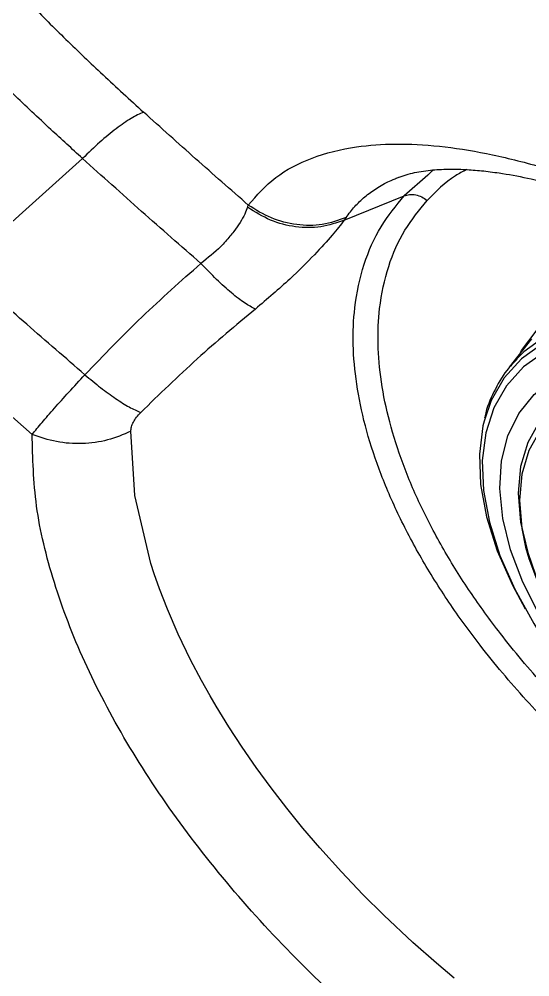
# Model space of a CAD drawing. Extents: x 832 to 912, y 781 to 934.
# Drawn here: x 890.919 to 892.242, y 873.481 to 875.964 of the extents above; entities that cross this region are included whole.
import ezdxf

# ---------------------------------------------------------------- set-up
doc = ezdxf.new("R2010")
doc.units = 0
doc.header["$MEASUREMENT"] = 0
doc.layers.add('1', color=4, linetype='Continuous')

# ---------------------------------------------------------------- blocks, each defined once
blk = doc.blocks.new('2026 SOVEREIGN HL')
at = {"layer": '1', "color": 3, "linetype": 'Continuous', "lineweight": 25}
for p, q in [((60.2489, 78.465), (60.1874, 78.4114)), ((60.1695, 78.4576), (60.1738, 78.4594)), ((60.0323, 78.3483), (60.1874, 78.4114)), ((60.0372, 78.3552), (60.0323, 78.3483)), ((59.2236, 77.7927), (58.8989, 78.0772)), ((60.5175, 78.0404), (60.4596, 77.9668)), ((60.4773, 77.9874), (60.4596, 77.9668))]:
    blk.add_line(p, q, dxfattribs=at)
at = {"layer": '1', "color": 3, "linetype": 'Continuous', "lineweight": 25, "flags": 128}
for points in [[(59.354, 78.5082), (59.1981, 78.3678), (59.0422, 78.2273)], [(60.4872, 78.0019), (60.4918, 78.0099), (60.5325, 78.0637), (60.5843, 78.1082), (60.6466, 78.1427), (60.7184, 78.1667), (60.7986, 78.1799), (60.8862, 78.1821), (60.9799, 78.1733), (61.0782, 78.1535)], [(60.9635, 78.09), (60.8681, 78.1033), (60.7782, 78.1057), (60.695, 78.0971), (60.6198, 78.0776), (60.5537, 78.0475), (60.4977, 78.0072), (60.4773, 77.9874)], [(60.9541, 78.0709), (60.8594, 78.0842), (60.77, 78.0865), (60.6874, 78.078), (60.6128, 78.0586), (60.5471, 78.0287), (60.4915, 77.9887), (60.4466, 77.9392), (60.4131, 77.881), (60.3947, 77.8274)], [(60.9516, 78.0484), (60.8585, 78.0615), (60.7708, 78.0638), (60.6896, 78.0554), (60.6163, 78.0364), (60.5518, 78.007), (60.4971, 77.9677), (60.453, 77.9191), (60.4202, 77.8619), (60.3991, 77.7968), (60.39, 77.7249), (60.393, 77.6473), (60.4082, 77.5649), (60.4353, 77.4791), (60.4739, 77.3911), (60.5234, 77.3022), (60.5444, 77.2692)], [(60.5982, 77.2284), (60.5916, 77.2378), (60.5379, 77.3238), (60.4948, 77.4096), (60.463, 77.4938), (60.443, 77.5751), (60.4351, 77.6523), (60.4394, 77.724), (60.4559, 77.7893), (60.4843, 77.847), (60.5242, 77.8963), (60.5749, 77.9363), (60.6356, 77.9664), (60.7054, 77.9863), (60.7832, 77.9954), (60.8677, 77.9938), (60.9576, 77.9814)], [(60.8378, 77.9526), (60.7674, 77.9484), (60.6958, 77.9333), (60.6331, 77.9076), (60.5802, 77.8717), (60.5381, 77.8261), (60.5075, 77.7717), (60.489, 77.7094), (60.4828, 77.6403), (60.489, 77.5655), (60.5076, 77.4864), (60.5281, 77.4283)], [(61.0157, 77.9046), (60.9272, 77.922), (60.8434, 77.9287), (60.7657, 77.9247), (60.6954, 77.9099), (60.6338, 77.8846), (60.5819, 77.8493), (60.5405, 77.8046), (60.5105, 77.7512), (60.4923, 77.69), (60.4862, 77.6221), (60.4923, 77.5487), (60.5022, 77.5007)], [(60.3947, 77.8274), (60.3916, 77.8147), (60.3824, 77.7416), (60.3855, 77.6625), (60.4009, 77.5787), (60.4285, 77.4913), (60.4678, 77.4017), (60.5009, 77.3402)], [(60.3168, 76.3834), (60.2714, 76.4217), (60.2102, 76.4758), (60.1346, 76.5466), (60.0806, 76.6003), (60.0253, 76.6583), (59.969, 76.7207), (59.9252, 76.772), (59.8831, 76.8238), (59.8428, 76.8761), (59.8042, 76.9288), (59.7675, 76.9818), (59.7328, 77.035), (59.7001, 77.0884), (59.6846, 77.1148), (59.6622, 77.1547), (59.6341, 77.2081), (59.602, 77.2748), (59.5738, 77.3399), (59.5536, 77.3921), (59.5399, 77.4314), (59.5312, 77.4582), (59.4897, 77.6348), (59.4789, 77.8009)], [(60.5022, 77.5007), (60.5105, 77.471), (60.5406, 77.3903), (60.5819, 77.308), (60.6339, 77.2256), (60.6955, 77.1444), (60.7658, 77.0658), (60.8435, 76.9912), (60.9274, 76.9218), (61.0159, 76.8589), (61.1076, 76.8034), (61.2008, 76.7565), (61.2941, 76.7188), (61.3858, 76.691)]]:
    blk.add_lwpolyline(points, dxfattribs=at)
at = {"layer": '1', "color": 3, "linetype": 'Continuous', "lineweight": 25}
for points, knots in [([(59.354, 78.5082), (59.3267, 78.5331), (59.2658, 78.5887), (59.1838, 78.6658), (59.0967, 78.7502), (59.0172, 78.8306), (58.9288, 78.9279), (58.87, 79.0017), (58.833, 79.0569), (58.8163, 79.0843), (58.8022, 79.1102), (58.7915, 79.1321), (58.776, 79.1666), (58.7601, 79.2129), (58.7491, 79.2657), (58.7408, 79.3345), (58.7405, 79.4118), (58.748, 79.5058), (58.7613, 79.5937), (58.7789, 79.6824), (58.7989, 79.767), (58.8144, 79.8226), (58.8221, 79.8498)], [0, 0, 0, 0, 0.04516, 0.100528, 0.138462, 0.196284, 0.243477, 0.310464, 0.327095, 0.345133, 0.361722, 0.376869, 0.388115, 0.431104, 0.474249, 0.506371, 0.592518, 0.666603, 0.75366, 0.832984, 0.917985, 1, 1, 1, 1]), ([(59.0665, 79.7975), (59.0579, 79.767), (59.0405, 79.7059), (59.0185, 79.6098), (59.0006, 79.5105), (58.9898, 79.4083), (58.9892, 79.3147), (59.0014, 79.2307), (59.025, 79.1578), (59.0629, 79.0924), (59.1033, 79.0387), (59.1507, 78.9816), (59.2199, 78.9069), (59.3106, 78.8165), (59.4086, 78.7233), (59.4769, 78.6608), (59.512, 78.6286)], [0, 0, 0, 0, 0.108535, 0.21795, 0.325972, 0.431997, 0.532192, 0.593566, 0.650092, 0.702228, 0.728415, 0.756889, 0.814591, 0.874656, 0.93539, 1, 1, 1, 1]), ([(59.512, 78.6286), (59.5018, 78.6237), (59.4812, 78.614), (59.4419, 78.5865), (59.399, 78.5514), (59.369, 78.5226), (59.354, 78.5082)], [0, 0, 0, 0, 0.250002, 0.500001, 0.749999, 1, 1, 1, 1]), ([(59.7835, 78.3873), (59.7378, 78.4273), (59.6463, 78.5074), (59.5568, 78.5882), (59.512, 78.6286)], [0, 0, 0, 0, 0.499788, 1, 1, 1, 1]), ([(59.7835, 78.3873), (59.8056, 78.4125), (59.85, 78.463), (59.9455, 78.5127), (60.0519, 78.5398), (60.1643, 78.5477), (60.277, 78.5419), (60.3994, 78.523), (60.5308, 78.491), (60.6702, 78.4462), (60.8163, 78.3885), (60.9669, 78.319), (61.1207, 78.238), (61.2758, 78.1466), (61.4308, 78.0454), (61.5837, 77.9358), (61.7324, 77.8192), (61.8751, 77.6969), (62.0104, 77.5703), (62.1366, 77.4409), (62.2519, 77.3106), (62.3552, 77.1807), (62.4454, 77.0528), (62.522, 76.9278), (62.5904, 76.7945), (62.6445, 76.6559), (62.6762, 76.5171), (62.681, 76.3926), (62.6586, 76.2846), (62.6125, 76.1927), (62.561, 76.1466), (62.5354, 76.1237)], [0, 0, 0, 0, 0.040418, 0.08111, 0.121867, 0.153003, 0.184263, 0.215477, 0.246789, 0.278357, 0.309974, 0.341782, 0.373328, 0.405202, 0.437028, 0.468942, 0.500902, 0.532747, 0.564624, 0.596676, 0.628556, 0.660147, 0.692002, 0.723556, 0.755139, 0.79666, 0.838085, 0.879286, 0.919849, 0.960141, 1, 1, 1, 1]), ([(59.6607, 78.2361), (59.6093, 78.281), (59.5059, 78.3713), (59.4048, 78.4624), (59.354, 78.5082)], [0, 0, 0, 0, 0.4972094, 1, 1, 1, 1]), ([(60.1667, 78.457), (60.1801, 78.4619), (60.205, 78.4709), (60.2518, 78.4782), (60.2979, 78.4809), (60.3431, 78.4801), (60.3876, 78.4767), (60.4634, 78.4672), (60.5816, 78.4422), (60.7316, 78.3937), (60.8723, 78.3368), (61.0037, 78.2757), (61.1485, 78.1993), (61.3033, 78.1073), (61.4622, 78.002), (61.6193, 77.8867), (61.7711, 77.7639), (61.9129, 77.6377), (62.04, 77.5132), (62.1495, 77.3953), (62.2446, 77.2826), (62.3316, 77.1686), (62.4124, 77.0485), (62.4796, 76.9297), (62.5202, 76.8395), (62.5424, 76.7785), (62.5548, 76.7379), (62.5667, 76.6894), (62.5755, 76.6319), (62.5734, 76.5979), (62.5722, 76.5789)], [0, 0, 0, 0, 0.034945, 0.065129, 0.090387, 0.110615, 0.128873, 0.147083, 0.20121, 0.253636, 0.288057, 0.32504, 0.364948, 0.407661, 0.451177, 0.494754, 0.538342, 0.581808, 0.623181, 0.661661, 0.697225, 0.733727, 0.775452, 0.821176, 0.862981, 0.881844, 0.899364, 0.918034, 0.954256, 1, 1, 1, 1]), ([(60.349, 78.4793), (60.3393, 78.4742), (60.2994, 78.4531), (60.2696, 78.4225), (60.247, 78.3993)], [0, 0, 0, 0, 0.2425313, 1, 1, 1, 1]), ([(60.2645, 78.4783), (60.2643, 78.4782), (60.258, 78.4747), (60.2534, 78.4697), (60.2489, 78.465)], [0, 0, 0, 0, 0.041049, 1, 1, 1, 1]), ([(60.0372, 78.3552), (60.0444, 78.3648), (60.0588, 78.3842), (60.0851, 78.4092), (60.1151, 78.4312), (60.1432, 78.4474), (60.1626, 78.4549), (60.1695, 78.4576)], [0, 0, 0, 0, 0.218285, 0.437657, 0.658083, 0.879527, 1, 1, 1, 1]), ([(60.1874, 78.4114), (60.192, 78.4128), (60.2014, 78.4157), (60.2174, 78.4144), (60.2333, 78.4092), (60.2425, 78.4026), (60.247, 78.3993)], [0, 0, 0, 0, 0.244892, 0.499992, 0.755079, 1, 1, 1, 1]), ([(59.7818, 78.3817), (59.7821, 78.3826), (59.7827, 78.3845), (59.7832, 78.3864), (59.7835, 78.3873)], [0, 0, 0, 0, 0.499996, 1, 1, 1, 1]), ([(60.0372, 78.3552), (60.0169, 78.3479), (59.9763, 78.3334), (59.9089, 78.3341), (59.842, 78.3504), (59.803, 78.375), (59.7835, 78.3873)], [0, 0, 0, 0, 0.2499995, 0.4999979, 0.7500021, 1, 1, 1, 1]), ([(62.4747, 76.5167), (62.4503, 76.4935), (62.4006, 76.4461), (62.3033, 76.3932), (62.1977, 76.3585), (62.088, 76.3405), (61.9796, 76.3355), (61.8633, 76.3423), (61.7407, 76.3611), (61.6137, 76.3916), (61.4844, 76.4334), (61.3548, 76.4854), (61.2134, 76.5531), (61.063, 76.6382), (60.9085, 76.7415), (60.7643, 76.8529), (60.6285, 76.9734), (60.5, 77.1047), (60.3909, 77.2344), (60.3014, 77.358), (60.2299, 77.4726), (60.1691, 77.5883), (60.1204, 77.7033), (60.0847, 77.8157), (60.0623, 77.9238), (60.0534, 78.026), (60.0578, 78.1312), (60.0804, 78.2347), (60.1231, 78.3327), (60.1663, 78.3856), (60.1874, 78.4114)], [0, 0, 0, 0, 0.038403, 0.07847, 0.119976, 0.151888, 0.184303, 0.217064, 0.25, 0.282936, 0.315696, 0.348113, 0.380024, 0.42153, 0.461598, 0.5, 0.538403, 0.57847, 0.619976, 0.651888, 0.684304, 0.717064, 0.75, 0.782936, 0.815697, 0.848112, 0.880024, 0.92153, 0.961597, 1, 1, 1, 1]), ([(62.4506, 76.5739), (62.4271, 76.5516), (62.3792, 76.5059), (62.2855, 76.455), (62.1838, 76.4216), (62.0781, 76.4042), (61.9737, 76.3994), (61.8616, 76.406), (61.7435, 76.424), (61.6211, 76.4535), (61.4966, 76.4937), (61.3717, 76.5438), (61.2355, 76.609), (61.0906, 76.691), (60.9417, 76.7905), (60.8028, 76.8979), (60.672, 77.0139), (60.5481, 77.1404), (60.4431, 77.2654), (60.3569, 77.3845), (60.2879, 77.4949), (60.2294, 77.6063), (60.1825, 77.7171), (60.148, 77.8254), (60.1265, 77.9296), (60.1179, 78.028), (60.1222, 78.1293), (60.1439, 78.2291), (60.1851, 78.3235), (60.2267, 78.3744), (60.247, 78.3993)], [0, 0, 0, 0, 0.0384027, 0.0784695, 0.1199759, 0.1518876, 0.1843035, 0.2170643, 0.2500001, 0.2829359, 0.3156965, 0.3481124, 0.3800243, 0.4215302, 0.4615976, 0.4999999, 0.5384024, 0.5784696, 0.619976, 0.6518878, 0.6843036, 0.7170643, 0.75, 0.7829361, 0.8156968, 0.8481125, 0.8800243, 0.9215305, 0.9615977, 1, 1, 1, 1]), ([(59.7818, 78.3817), (59.7795, 78.3759), (59.7724, 78.3576), (59.7558, 78.331), (59.7324, 78.3018), (59.7074, 78.2732), (59.6787, 78.2504), (59.6607, 78.2361)], [0, 0, 0, 0, 0.147022, 0.468923, 0.547975, 0.717466, 1, 1, 1, 1]), ([(60.0323, 78.3483), (60.0124, 78.3413), (59.9725, 78.3274), (59.9061, 78.3286), (59.84, 78.3451), (59.8012, 78.3695), (59.7818, 78.3817)], [0, 0, 0, 0, 0.2499974, 0.4999972, 0.7499973, 1, 1, 1, 1]), ([(60.0323, 78.3483), (60.0228, 78.336), (60.0035, 78.311), (59.955, 78.2582), (59.8894, 78.1921), (59.8326, 78.1439), (59.8019, 78.1178)], [0, 0, 0, 0, 0.223835, 0.453281, 0.703989, 1, 1, 1, 1]), ([(59.3602, 77.9475), (59.4088, 77.998), (59.5049, 78.0981), (59.6091, 78.1904), (59.6607, 78.2361)], [0, 0, 0, 0, 0.504928, 1, 1, 1, 1]), ([(59.8019, 78.1178), (59.7931, 78.1223), (59.7755, 78.1314), (59.7405, 78.1585), (59.7017, 78.1933), (59.6743, 78.2218), (59.6607, 78.2361)], [0, 0, 0, 0, 0.249999, 0.499999, 0.750002, 1, 1, 1, 1]), ([(59.3602, 77.9475), (59.3097, 77.991), (59.209, 78.0777), (59.111, 78.1655), (59.062, 78.2093)], [0, 0, 0, 0, 0.501037, 1, 1, 1, 1]), ([(59.8019, 78.1178), (59.751, 78.0754), (59.6483, 77.9897), (59.5529, 77.8965), (59.5047, 77.8495)], [0, 0, 0, 0, 0.494784, 1, 1, 1, 1]), ([(60.48, 77.9882), (60.4708, 77.9786), (60.4466, 77.9535), (60.4193, 77.9035), (60.4006, 77.8615), (60.3962, 77.8369), (60.3959, 77.835)], [0, 0, 0, 0, 0.226325, 0.597153, 0.967916, 1, 1, 1, 1]), ([(59.2236, 77.7927), (59.2317, 77.8027), (59.2479, 77.8226), (59.2805, 77.8602), (59.3179, 77.9018), (59.3461, 77.9323), (59.3602, 77.9475)], [0, 0, 0, 0, 0.249017, 0.497276, 0.747533, 1, 1, 1, 1]), ([(59.3602, 77.9475), (59.3738, 77.9361), (59.401, 77.9133), (59.4399, 77.8851), (59.4758, 77.8625), (59.4951, 77.8538), (59.5047, 77.8495)], [0, 0, 0, 0, 0.250003, 0.499998, 0.749998, 1, 1, 1, 1]), ([(59.4789, 77.8009), (59.4794, 77.8047), (59.4801, 77.8121), (59.4854, 77.8246), (59.4934, 77.8373), (59.5009, 77.8454), (59.5047, 77.8495)], [0, 0, 0, 0, 0.2593144, 0.5073094, 0.7520721, 1, 1, 1, 1]), ([(59.4789, 77.8009), (59.4594, 77.7924), (59.4204, 77.7755), (59.3535, 77.7671), (59.2856, 77.7712), (59.2443, 77.7855), (59.2236, 77.7927)], [0, 0, 0, 0, 0.249997, 0.500001, 0.75, 1, 1, 1, 1]), ([(61.975, 75.5063), (61.9084, 75.5021), (61.7755, 75.4939), (61.5543, 75.5185), (61.3232, 75.5696), (61.0852, 75.6487), (60.845, 75.7535), (60.6073, 75.8821), (60.3764, 76.0322), (60.1566, 76.2008), (59.9518, 76.3848), (59.7659, 76.5809), (59.6022, 76.7855), (59.4641, 76.9947), (59.3541, 77.2045), (59.2756, 77.4106), (59.2276, 77.6102), (59.225, 77.7317), (59.2236, 77.7927)], [0, 0, 0, 0, 0.062963, 0.1256012, 0.1879631, 0.2501009, 0.3120723, 0.3739318, 0.4357355, 0.4975399, 0.5594055, 0.621398, 0.683593, 0.7460691, 0.8088974, 0.8721388, 0.9358369, 1, 1, 1, 1])]:
    blk.add_open_spline(points, degree=3, knots=knots, dxfattribs=at)

msp = doc.modelspace()

# ---------------------------------------------------------------- block references
at = {"layer": '1'}
msp.add_blockref('2026 SOVEREIGN HL', (831.7292, 797.0948), dxfattribs=at)

doc.saveas('drawing.dxf')
